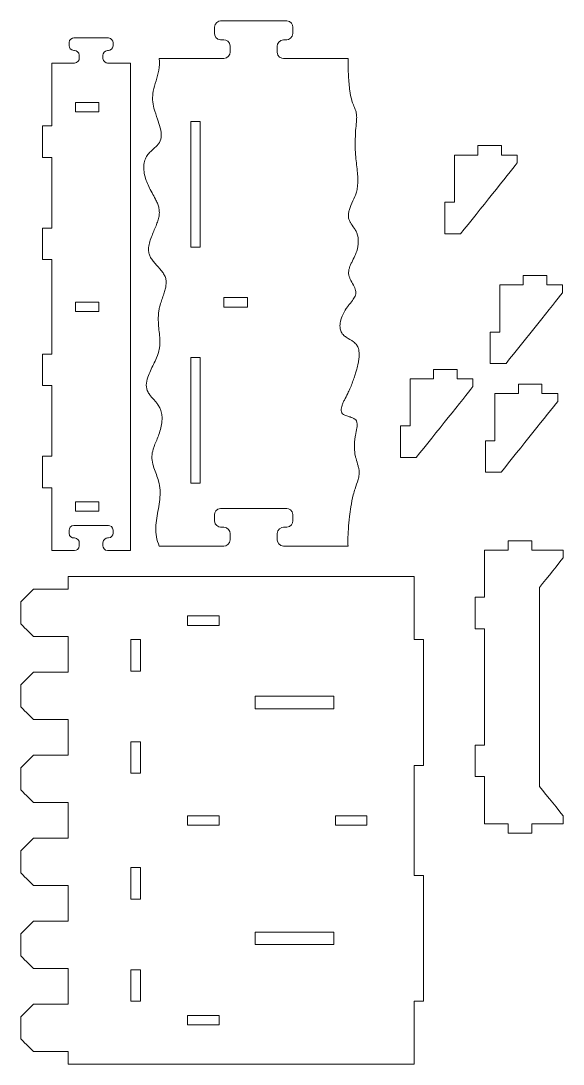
# Model space of a CAD drawing. Header units: millimetres. Extents: x -5059 to 5976, y -2595 to 3315.
# Drawn here: x -1677 to -1332, y 453 to 1117 of the extents above; entities that cross this region are included whole.
import ezdxf

# ---------------------------------------------------------------- set-up
doc = ezdxf.new("R2010")
doc.units = ezdxf.units.MM
doc.header["$MEASUREMENT"] = 0
doc.layers.add('Layer 1', color=7, linetype='Continuous')

msp = doc.modelspace()

# ---------------------------------------------------------------- linework, layer by layer
at = {"layer": 'Layer 1', "color": 18, "lineweight": 9}
for points in [[(-1554.1384, 1112.7712), (-1554.1384, 1115.4378), (-1551.4717, 1116.7712), (-1550.1384, 1116.7712)], [(-1550.1384, 1116.7712), (-1536.1384, 1116.7712), (-1515.1384, 1116.7712), (-1508.1384, 1116.7712)], [(-1508.1384, 1116.7712), (-1505.4717, 1116.7712), (-1504.1384, 1114.1045), (-1504.1384, 1112.7712)], [(-1554.1384, 1108.7712), (-1554.1384, 1110.1045), (-1554.1384, 1112.1045), (-1554.1384, 1112.7712)], [(-1550.1384, 1104.7712), (-1552.805, 1104.7712), (-1554.1384, 1107.4378), (-1554.1384, 1108.7712)], [(-1504.1384, 1108.7712), (-1504.1384, 1106.1045), (-1506.805, 1104.7712), (-1508.1384, 1104.7712)], [(-1504.1384, 1112.7712), (-1504.1384, 1111.4378), (-1504.1384, 1109.4378), (-1504.1384, 1108.7712)], [(-1646.5135, 1102.9217), (-1646.5135, 1104.9217), (-1644.5135, 1105.9217), (-1643.5135, 1105.9217)], [(-1646.5135, 1100.9217), (-1646.5135, 1101.5883), (-1646.5135, 1102.5883), (-1646.5135, 1102.9217)], [(-1643.5135, 1105.9217), (-1636.1802, 1105.9217), (-1625.1802, 1105.9217), (-1621.5135, 1105.9217)], [(-1621.5135, 1105.9217), (-1619.5135, 1105.9217), (-1618.5135, 1103.9217), (-1618.5135, 1102.9217)], [(-1618.5135, 1102.9217), (-1618.5135, 1102.255), (-1618.5135, 1101.255), (-1618.5135, 1100.9217)], [(-1548.1384, 1104.7712), (-1548.805, 1104.7712), (-1549.805, 1104.7712), (-1550.1384, 1104.7712)], [(-1544.1384, 1100.7712), (-1544.1384, 1103.4378), (-1546.805, 1104.7712), (-1548.1384, 1104.7712)], [(-1510.1384, 1104.7712), (-1512.805, 1104.7712), (-1514.1384, 1102.1045), (-1514.1384, 1100.7712)], [(-1508.1384, 1104.7712), (-1508.805, 1104.7712), (-1509.805, 1104.7712), (-1510.1384, 1104.7712)], [(-1643.5135, 1097.9217), (-1645.5135, 1097.9217), (-1646.5135, 1099.9217), (-1646.5135, 1100.9217)], [(-1643.0135, 1097.9217), (-1643.1802, 1097.9217), (-1643.4302, 1097.9217), (-1643.5135, 1097.9217)], [(-1640.0135, 1094.9217), (-1640.0135, 1096.9217), (-1642.0135, 1097.9217), (-1643.0135, 1097.9217)], [(-1640.0135, 1092.9217), (-1640.0135, 1093.5883), (-1640.0135, 1094.5883), (-1640.0135, 1094.9217)], [(-1622.0135, 1097.9217), (-1624.0135, 1097.9217), (-1625.0135, 1095.9217), (-1625.0135, 1094.9217)], [(-1625.0135, 1094.9217), (-1625.0135, 1094.255), (-1625.0135, 1093.255), (-1625.0135, 1092.9217)], [(-1621.5135, 1097.9217), (-1621.6802, 1097.9217), (-1621.9302, 1097.9217), (-1622.0135, 1097.9217)], [(-1618.5135, 1100.9217), (-1618.5135, 1098.9217), (-1620.5135, 1097.9217), (-1621.5135, 1097.9217)], [(-1548.1384, 1092.7712), (-1545.4717, 1092.7712), (-1544.1384, 1095.4378), (-1544.1384, 1096.7712)], [(-1544.1384, 1096.7712), (-1544.1384, 1098.1045), (-1544.1384, 1100.1045), (-1544.1384, 1100.7712)], [(-1514.1384, 1100.7712), (-1514.1384, 1099.4378), (-1514.1384, 1097.4378), (-1514.1384, 1096.7712)], [(-1514.1384, 1096.7712), (-1514.1384, 1094.1045), (-1511.4717, 1092.7712), (-1510.1384, 1092.7712)], [(-1657.5135, 1049.9217), (-1657.5135, 1063.255), (-1657.5135, 1083.255), (-1657.5135, 1089.9217)], [(-1657.5135, 1089.9217), (-1652.6802, 1089.9217), (-1645.4302, 1089.9217), (-1643.0135, 1089.9217)], [(-1643.0135, 1089.9217), (-1641.0135, 1089.9217), (-1640.0135, 1091.9217), (-1640.0135, 1092.9217)], [(-1625.0135, 1092.9217), (-1625.0135, 1090.9217), (-1623.0135, 1089.9217), (-1622.0135, 1089.9217)], [(-1622.0135, 1089.9217), (-1617.1802, 1089.9217), (-1609.9302, 1089.9217), (-1607.5135, 1089.9217)], [(-1607.5135, 1089.9217), (-1607.5135, 986.5883), (-1607.5135, 831.5883), (-1607.5135, 779.9217)], [(-1589.1384, 1092.7712), (-1575.4717, 1092.7712), (-1554.9717, 1092.7712), (-1548.1384, 1092.7712)], [(-1510.1384, 1092.7712), (-1496.4717, 1092.7712), (-1475.9717, 1092.7712), (-1469.1384, 1092.7712)], [(-1642.5135, 1064.9217), (-1642.5135, 1062.9217), (-1642.5135, 1059.9217), (-1642.5135, 1058.9217)], [(-1627.5135, 1064.9217), (-1632.5135, 1064.9217), (-1640.0135, 1064.9217), (-1642.5135, 1064.9217)], [(-1627.5135, 1058.9217), (-1627.5135, 1060.9217), (-1627.5135, 1063.9217), (-1627.5135, 1064.9217)], [(-1642.5135, 1058.9217), (-1637.5135, 1058.9217), (-1630.0135, 1058.9217), (-1627.5135, 1058.9217)], [(-1663.5135, 1029.9217), (-1663.5135, 1036.5883), (-1663.5135, 1046.5883), (-1663.5135, 1049.9217)], [(-1663.5135, 1049.9217), (-1661.5135, 1049.9217), (-1658.5135, 1049.9217), (-1657.5135, 1049.9217)], [(-1569.1384, 1052.7712), (-1569.1384, 1026.1045), (-1569.1384, 986.1045), (-1569.1384, 972.7712)], [(-1563.1384, 1052.7712), (-1565.1384, 1052.7712), (-1568.1384, 1052.7712), (-1569.1384, 1052.7712)], [(-1563.1384, 972.7712), (-1563.1384, 999.4378), (-1563.1384, 1039.4378), (-1563.1384, 1052.7712)], [(-1371.5225, 1037.4161), (-1376.5225, 1037.4161), (-1384.0225, 1037.4161), (-1386.5225, 1037.4161)], [(-1386.5225, 1037.4161), (-1386.5225, 1035.4161), (-1386.5225, 1032.4161), (-1386.5225, 1031.4161)], [(-1371.5225, 1031.4161), (-1371.5225, 1033.4161), (-1371.5225, 1036.4161), (-1371.5225, 1037.4161)], [(-1657.5135, 1029.9217), (-1659.5135, 1029.9217), (-1662.5135, 1029.9217), (-1663.5135, 1029.9217)], [(-1657.5135, 984.9217), (-1657.5135, 999.9217), (-1657.5135, 1022.4217), (-1657.5135, 1029.9217)], [(-1386.5225, 1031.4161), (-1391.5225, 1031.4161), (-1399.0225, 1031.4161), (-1401.5225, 1031.4161)], [(-1401.5225, 1031.4161), (-1401.5225, 1021.4161), (-1401.5225, 1006.4161), (-1401.5225, 1001.4161)], [(-1361.5225, 1031.4161), (-1364.8559, 1031.4161), (-1369.8559, 1031.4161), (-1371.5225, 1031.4161)], [(-1361.5225, 1026.4161), (-1361.5225, 1028.0828), (-1361.5225, 1030.5828), (-1361.5225, 1031.4161)], [(-1397.5225, 981.4161), (-1385.5225, 996.4161), (-1367.5225, 1018.9161), (-1361.5225, 1026.4161)], [(-1401.5225, 1001.4161), (-1403.5225, 1001.4161), (-1406.5225, 1001.4161), (-1407.5225, 1001.4161)], [(-1407.5225, 1001.4161), (-1407.5225, 994.7494), (-1407.5225, 984.7494), (-1407.5225, 981.4161)], [(-1663.5135, 964.9217), (-1663.5135, 971.5883), (-1663.5135, 981.5883), (-1663.5135, 984.9217)], [(-1663.5135, 984.9217), (-1661.5135, 984.9217), (-1658.5135, 984.9217), (-1657.5135, 984.9217)], [(-1407.5225, 981.4161), (-1404.1892, 981.4161), (-1399.1892, 981.4161), (-1397.5225, 981.4161)], [(-1569.1384, 972.7712), (-1567.1384, 972.7712), (-1564.1384, 972.7712), (-1563.1384, 972.7712)], [(-1657.5135, 964.9217), (-1659.5135, 964.9217), (-1662.5135, 964.9217), (-1663.5135, 964.9217)], [(-1657.5135, 904.9217), (-1657.5135, 924.9217), (-1657.5135, 954.9217), (-1657.5135, 964.9217)], [(-1357.6864, 948.869), (-1362.6864, 948.869), (-1370.1864, 948.869), (-1372.6864, 948.869)], [(-1372.6864, 948.869), (-1372.6864, 938.869), (-1372.6864, 923.869), (-1372.6864, 918.869)], [(-1342.6864, 954.869), (-1347.6864, 954.869), (-1355.1864, 954.869), (-1357.6864, 954.869)], [(-1357.6864, 954.869), (-1357.6864, 952.869), (-1357.6864, 949.869), (-1357.6864, 948.869)], [(-1342.6864, 948.869), (-1342.6864, 950.869), (-1342.6864, 953.869), (-1342.6864, 954.869)], [(-1332.6864, 948.869), (-1336.0197, 948.869), (-1341.0197, 948.869), (-1342.6864, 948.869)], [(-1332.6864, 943.869), (-1332.6864, 945.5356), (-1332.6864, 948.0356), (-1332.6864, 948.869)], [(-1368.6864, 898.869), (-1356.6864, 913.869), (-1338.6864, 936.369), (-1332.6864, 943.869)], [(-1642.5135, 937.9217), (-1642.5135, 935.9217), (-1642.5135, 932.9217), (-1642.5135, 931.9217)], [(-1627.5135, 937.9217), (-1632.5135, 937.9217), (-1640.0135, 937.9217), (-1642.5135, 937.9217)], [(-1627.5135, 931.9217), (-1627.5135, 933.9217), (-1627.5135, 936.9217), (-1627.5135, 937.9217)], [(-1548.1384, 940.7712), (-1548.1384, 938.7712), (-1548.1384, 935.7712), (-1548.1384, 934.7712)], [(-1533.1384, 940.7712), (-1538.1384, 940.7712), (-1545.6384, 940.7712), (-1548.1384, 940.7712)], [(-1533.1384, 934.7712), (-1533.1384, 936.7712), (-1533.1384, 939.7712), (-1533.1384, 940.7712)], [(-1642.5135, 931.9217), (-1637.5135, 931.9217), (-1630.0135, 931.9217), (-1627.5135, 931.9217)], [(-1548.1384, 934.7712), (-1543.1384, 934.7712), (-1535.6384, 934.7712), (-1533.1384, 934.7712)], [(-1372.6864, 918.869), (-1374.6864, 918.869), (-1377.6864, 918.869), (-1378.6864, 918.869)], [(-1378.6864, 918.869), (-1378.6864, 912.2023), (-1378.6864, 902.2023), (-1378.6864, 898.869)], [(-1663.5135, 884.9217), (-1663.5135, 891.5883), (-1663.5135, 901.5883), (-1663.5135, 904.9217)], [(-1663.5135, 904.9217), (-1661.5135, 904.9217), (-1658.5135, 904.9217), (-1657.5135, 904.9217)], [(-1569.1384, 902.7712), (-1569.1384, 876.1045), (-1569.1384, 836.1045), (-1569.1384, 822.7712)], [(-1563.1384, 902.7712), (-1565.1384, 902.7712), (-1568.1384, 902.7712), (-1569.1384, 902.7712)], [(-1563.1384, 822.7712), (-1563.1384, 849.4378), (-1563.1384, 889.4378), (-1563.1384, 902.7712)], [(-1378.6864, 898.869), (-1375.3531, 898.869), (-1370.3531, 898.869), (-1368.6864, 898.869)], [(-1414.7365, 889.1511), (-1419.7365, 889.1511), (-1427.2365, 889.1511), (-1429.7365, 889.1511)], [(-1429.7365, 889.1511), (-1429.7365, 879.1511), (-1429.7365, 864.1511), (-1429.7365, 859.1511)], [(-1399.7365, 895.1511), (-1404.7365, 895.1511), (-1412.2365, 895.1511), (-1414.7365, 895.1511)], [(-1414.7365, 895.1511), (-1414.7365, 893.1511), (-1414.7365, 890.1511), (-1414.7365, 889.1511)], [(-1399.7365, 889.1511), (-1399.7365, 891.1511), (-1399.7365, 894.1511), (-1399.7365, 895.1511)], [(-1389.7365, 889.1511), (-1393.0698, 889.1511), (-1398.0698, 889.1511), (-1399.7365, 889.1511)], [(-1389.7365, 884.1511), (-1389.7365, 885.8178), (-1389.7365, 888.3178), (-1389.7365, 889.1511)], [(-1657.5135, 884.9217), (-1659.5135, 884.9217), (-1662.5135, 884.9217), (-1663.5135, 884.9217)], [(-1657.5135, 839.9217), (-1657.5135, 854.9217), (-1657.5135, 877.4217), (-1657.5135, 884.9217)], [(-1425.7365, 839.1511), (-1413.7365, 854.1511), (-1395.7365, 876.6511), (-1389.7365, 884.1511)], [(-1345.806, 885.7239), (-1350.806, 885.7239), (-1358.306, 885.7239), (-1360.806, 885.7239)], [(-1360.806, 885.7239), (-1360.806, 883.7239), (-1360.806, 880.7239), (-1360.806, 879.7239)], [(-1345.806, 879.7239), (-1345.806, 881.7239), (-1345.806, 884.7239), (-1345.806, 885.7239)], [(-1360.806, 879.7239), (-1365.806, 879.7239), (-1373.306, 879.7239), (-1375.806, 879.7239)], [(-1375.806, 879.7239), (-1375.806, 869.7239), (-1375.806, 854.7239), (-1375.806, 849.7239)], [(-1335.806, 879.7239), (-1339.1393, 879.7239), (-1344.1393, 879.7239), (-1345.806, 879.7239)], [(-1335.806, 874.7239), (-1335.806, 876.3905), (-1335.806, 878.8905), (-1335.806, 879.7239)], [(-1371.806, 829.7239), (-1359.806, 844.7239), (-1341.806, 867.2239), (-1335.806, 874.7239)], [(-1429.7365, 859.1511), (-1431.7365, 859.1511), (-1434.7365, 859.1511), (-1435.7365, 859.1511)], [(-1435.7365, 859.1511), (-1435.7365, 852.4844), (-1435.7365, 842.4844), (-1435.7365, 839.1511)], [(-1375.806, 849.7239), (-1377.806, 849.7239), (-1380.806, 849.7239), (-1381.806, 849.7239)], [(-1381.806, 849.7239), (-1381.806, 843.0572), (-1381.806, 833.0572), (-1381.806, 829.7239)], [(-1663.5135, 819.9217), (-1663.5135, 826.5883), (-1663.5135, 836.5883), (-1663.5135, 839.9217)], [(-1663.5135, 839.9217), (-1661.5135, 839.9217), (-1658.5135, 839.9217), (-1657.5135, 839.9217)], [(-1435.7365, 839.1511), (-1432.4032, 839.1511), (-1427.4032, 839.1511), (-1425.7365, 839.1511)], [(-1381.806, 829.7239), (-1378.4726, 829.7239), (-1373.4726, 829.7239), (-1371.806, 829.7239)], [(-1569.1384, 822.7712), (-1567.1384, 822.7712), (-1564.1384, 822.7712), (-1563.1384, 822.7712)], [(-1657.5135, 819.9217), (-1659.5135, 819.9217), (-1662.5135, 819.9217), (-1663.5135, 819.9217)], [(-1657.5135, 779.9217), (-1657.5135, 793.255), (-1657.5135, 813.255), (-1657.5135, 819.9217)], [(-1627.5135, 810.9217), (-1632.5135, 810.9217), (-1640.0135, 810.9217), (-1642.5135, 810.9217)], [(-1642.5135, 810.9217), (-1642.5135, 808.9217), (-1642.5135, 805.9217), (-1642.5135, 804.9217)], [(-1627.5135, 804.9217), (-1627.5135, 806.9217), (-1627.5135, 809.9217), (-1627.5135, 810.9217)], [(-1642.5135, 804.9217), (-1637.5135, 804.9217), (-1630.0135, 804.9217), (-1627.5135, 804.9217)], [(-1550.1384, 806.7712), (-1552.805, 806.7712), (-1554.1384, 804.1045), (-1554.1384, 802.7712)], [(-1554.1384, 802.7712), (-1554.1384, 801.4378), (-1554.1384, 799.4378), (-1554.1384, 798.7712)], [(-1508.1384, 806.7712), (-1522.1384, 806.7712), (-1543.1384, 806.7712), (-1550.1384, 806.7712)], [(-1504.1384, 802.7712), (-1504.1384, 805.4378), (-1506.805, 806.7712), (-1508.1384, 806.7712)], [(-1504.1384, 798.7712), (-1504.1384, 800.1045), (-1504.1384, 802.1045), (-1504.1384, 802.7712)], [(-1554.1384, 798.7712), (-1554.1384, 796.1045), (-1551.4717, 794.7712), (-1550.1384, 794.7712)], [(-1508.1384, 794.7712), (-1505.4717, 794.7712), (-1504.1384, 797.4378), (-1504.1384, 798.7712)], [(-1643.5135, 795.9217), (-1645.5135, 795.9217), (-1646.5135, 793.9217), (-1646.5135, 792.9217)], [(-1646.5135, 792.9217), (-1646.5135, 792.255), (-1646.5135, 791.255), (-1646.5135, 790.9217)], [(-1646.5135, 790.9217), (-1646.5135, 788.9217), (-1644.5135, 787.9217), (-1643.5135, 787.9217)], [(-1621.5135, 795.9217), (-1628.8468, 795.9217), (-1639.8468, 795.9217), (-1643.5135, 795.9217)], [(-1618.5135, 792.9217), (-1618.5135, 794.9217), (-1620.5135, 795.9217), (-1621.5135, 795.9217)], [(-1621.5135, 787.9217), (-1619.5135, 787.9217), (-1618.5135, 789.9217), (-1618.5135, 790.9217)], [(-1618.5135, 790.9217), (-1618.5135, 791.5883), (-1618.5135, 792.5883), (-1618.5135, 792.9217)], [(-1550.1384, 794.7712), (-1549.4717, 794.7712), (-1548.4717, 794.7712), (-1548.1384, 794.7712)], [(-1548.1384, 794.7712), (-1545.4717, 794.7712), (-1544.1384, 792.1045), (-1544.1384, 790.7712)], [(-1544.1384, 790.7712), (-1544.1384, 789.4378), (-1544.1384, 787.4378), (-1544.1384, 786.7712)], [(-1514.1384, 790.7712), (-1514.1384, 793.4378), (-1511.4717, 794.7712), (-1510.1384, 794.7712)], [(-1514.1384, 786.7712), (-1514.1384, 788.1045), (-1514.1384, 790.1045), (-1514.1384, 790.7712)], [(-1510.1384, 794.7712), (-1509.4717, 794.7712), (-1508.4717, 794.7712), (-1508.1384, 794.7712)], [(-1643.5135, 787.9217), (-1643.3468, 787.9217), (-1643.0968, 787.9217), (-1643.0135, 787.9217)], [(-1643.0135, 787.9217), (-1641.0135, 787.9217), (-1640.0135, 785.9217), (-1640.0135, 784.9217)], [(-1640.0135, 782.9217), (-1640.0135, 780.9217), (-1642.0135, 779.9217), (-1643.0135, 779.9217)], [(-1640.0135, 784.9217), (-1640.0135, 784.255), (-1640.0135, 783.255), (-1640.0135, 782.9217)], [(-1625.0135, 784.9217), (-1625.0135, 786.9217), (-1623.0135, 787.9217), (-1622.0135, 787.9217)], [(-1625.0135, 782.9217), (-1625.0135, 783.5883), (-1625.0135, 784.5883), (-1625.0135, 784.9217)], [(-1622.0135, 779.9217), (-1624.0135, 779.9217), (-1625.0135, 781.9217), (-1625.0135, 782.9217)], [(-1622.0135, 787.9217), (-1621.8468, 787.9217), (-1621.5968, 787.9217), (-1621.5135, 787.9217)], [(-1544.1384, 786.7712), (-1544.1384, 784.1045), (-1546.805, 782.7712), (-1548.1384, 782.7712)], [(-1510.1384, 782.7712), (-1512.805, 782.7712), (-1514.1384, 785.4378), (-1514.1384, 786.7712)], [(-1352.3618, 786.2089), (-1357.3618, 786.2089), (-1364.8618, 786.2089), (-1367.3618, 786.2089)], [(-1367.3618, 786.2089), (-1367.3618, 784.2089), (-1367.3618, 781.2089), (-1367.3618, 780.2089)], [(-1352.3618, 780.2089), (-1352.3618, 782.2089), (-1352.3618, 785.2089), (-1352.3618, 786.2089)], [(-1657.5135, 779.9217), (-1652.6802, 779.9217), (-1645.4302, 779.9217), (-1643.0135, 779.9217)], [(-1607.5135, 779.9217), (-1612.3468, 779.9217), (-1619.5968, 779.9217), (-1622.0135, 779.9217)], [(-1548.1384, 782.7712), (-1561.805, 782.7712), (-1582.305, 782.7712), (-1589.1384, 782.7712)], [(-1469.1384, 782.7712), (-1482.805, 782.7712), (-1503.305, 782.7712), (-1510.1384, 782.7712)], [(-1367.3618, 780.2089), (-1372.3618, 780.2089), (-1379.8618, 780.2089), (-1382.3618, 780.2089)], [(-1382.3618, 780.2089), (-1382.3618, 770.2089), (-1382.3618, 755.2089), (-1382.3618, 750.2089)], [(-1332.3618, 780.2089), (-1339.0285, 780.2089), (-1349.0285, 780.2089), (-1352.3618, 780.2089)], [(-1332.3618, 775.2089), (-1332.3618, 776.8756), (-1332.3618, 779.3756), (-1332.3618, 780.2089)], [(-1347.3618, 756.4589), (-1342.3618, 762.7089), (-1334.8618, 772.0839), (-1332.3618, 775.2089)], [(-1647.1826, 763.3329), (-1573.8493, 763.3329), (-1463.8493, 763.3329), (-1427.1826, 763.3329)], [(-1647.1826, 755.3329), (-1647.1826, 757.9996), (-1647.1826, 761.9996), (-1647.1826, 763.3329)], [(-1427.1826, 763.3329), (-1427.1826, 749.9996), (-1427.1826, 729.9996), (-1427.1826, 723.3329)], [(-1347.3618, 629.9589), (-1347.3618, 672.1256), (-1347.3618, 735.3756), (-1347.3618, 756.4589)], [(-1677.1826, 747.3329), (-1674.5159, 749.9996), (-1670.5159, 753.9996), (-1669.1826, 755.3329)], [(-1669.1826, 755.3329), (-1661.8493, 755.3329), (-1650.8493, 755.3329), (-1647.1826, 755.3329)], [(-1382.3618, 750.2089), (-1384.3618, 750.2089), (-1387.3618, 750.2089), (-1388.3618, 750.2089)], [(-1388.3618, 750.2089), (-1388.3618, 743.5423), (-1388.3618, 733.5423), (-1388.3618, 730.2089)], [(-1677.1826, 733.2394), (-1677.1826, 737.9372), (-1677.1826, 744.984), (-1677.1826, 747.3329)], [(-1571.1826, 738.3329), (-1571.1826, 736.3329), (-1571.1826, 733.3329), (-1571.1826, 732.3329)], [(-1551.1826, 738.3329), (-1557.8493, 738.3329), (-1567.8493, 738.3329), (-1571.1826, 738.3329)], [(-1551.1826, 732.3329), (-1551.1826, 734.3329), (-1551.1826, 737.3329), (-1551.1826, 738.3329)], [(-1669.1826, 725.2394), (-1671.8493, 727.906), (-1675.8493, 731.906), (-1677.1826, 733.2394)], [(-1571.1826, 732.3329), (-1564.5159, 732.3329), (-1554.5159, 732.3329), (-1551.1826, 732.3329)], [(-1388.3618, 730.2089), (-1386.3618, 730.2089), (-1383.3618, 730.2089), (-1382.3618, 730.2089)], [(-1382.3618, 730.2089), (-1382.3618, 705.5423), (-1382.3618, 668.5423), (-1382.3618, 656.2089)], [(-1647.1826, 725.2394), (-1654.5159, 725.2394), (-1665.5159, 725.2394), (-1669.1826, 725.2394)], [(-1647.1826, 702.5516), (-1647.1826, 710.1142), (-1647.1826, 721.4581), (-1647.1826, 725.2394)], [(-1607.1826, 723.3329), (-1607.1826, 716.6662), (-1607.1826, 706.6662), (-1607.1826, 703.3329)], [(-1601.1826, 723.3329), (-1603.1826, 723.3329), (-1606.1826, 723.3329), (-1607.1826, 723.3329)], [(-1601.1826, 703.3329), (-1601.1826, 709.9996), (-1601.1826, 719.9996), (-1601.1826, 723.3329)], [(-1427.1826, 723.3329), (-1425.1826, 723.3329), (-1422.1826, 723.3329), (-1421.1826, 723.3329)], [(-1421.1826, 723.3329), (-1421.1826, 696.6662), (-1421.1826, 656.6662), (-1421.1826, 643.3329)], [(-1607.1826, 703.3329), (-1605.1826, 703.3329), (-1602.1826, 703.3329), (-1601.1826, 703.3329)], [(-1677.1826, 694.5516), (-1674.5159, 697.2183), (-1670.5159, 701.2183), (-1669.1826, 702.5516)], [(-1669.1826, 702.5516), (-1661.8493, 702.5516), (-1650.8493, 702.5516), (-1647.1826, 702.5516)], [(-1677.1826, 680.4581), (-1677.1826, 685.1559), (-1677.1826, 692.2027), (-1677.1826, 694.5516)], [(-1528.1826, 687.3329), (-1528.1826, 684.6662), (-1528.1826, 680.6662), (-1528.1826, 679.3329)], [(-1478.1826, 687.3329), (-1494.8493, 687.3329), (-1519.8493, 687.3329), (-1528.1826, 687.3329)], [(-1478.1826, 679.3329), (-1478.1826, 681.9996), (-1478.1826, 685.9996), (-1478.1826, 687.3329)], [(-1669.1826, 672.4581), (-1671.8493, 675.1247), (-1675.8493, 679.1247), (-1677.1826, 680.4581)], [(-1528.1826, 679.3329), (-1511.5159, 679.3329), (-1486.5159, 679.3329), (-1478.1826, 679.3329)], [(-1647.1826, 672.4581), (-1654.5159, 672.4581), (-1665.5159, 672.4581), (-1669.1826, 672.4581)], [(-1647.1826, 649.7703), (-1647.1826, 657.3329), (-1647.1826, 668.6768), (-1647.1826, 672.4581)], [(-1601.1826, 658.3329), (-1603.1826, 658.3329), (-1606.1826, 658.3329), (-1607.1826, 658.3329)], [(-1607.1826, 658.3329), (-1607.1826, 651.6662), (-1607.1826, 641.6662), (-1607.1826, 638.3329)], [(-1601.1826, 638.3329), (-1601.1826, 644.9996), (-1601.1826, 654.9996), (-1601.1826, 658.3329)], [(-1388.3618, 636.2089), (-1388.3618, 642.8756), (-1388.3618, 652.8756), (-1388.3618, 656.2089)], [(-1388.3618, 656.2089), (-1386.3618, 656.2089), (-1383.3618, 656.2089), (-1382.3618, 656.2089)], [(-1677.1826, 641.7703), (-1674.5159, 644.437), (-1670.5159, 648.437), (-1669.1826, 649.7703)], [(-1669.1826, 649.7703), (-1661.8493, 649.7703), (-1650.8493, 649.7703), (-1647.1826, 649.7703)], [(-1677.1826, 627.6768), (-1677.1826, 632.3746), (-1677.1826, 639.4214), (-1677.1826, 641.7703)], [(-1607.1826, 638.3329), (-1605.1826, 638.3329), (-1602.1826, 638.3329), (-1601.1826, 638.3329)], [(-1421.1826, 643.3329), (-1423.1826, 643.3329), (-1426.1826, 643.3329), (-1427.1826, 643.3329)], [(-1427.1826, 643.3329), (-1427.1826, 619.9996), (-1427.1826, 584.9996), (-1427.1826, 573.3329)], [(-1382.3618, 636.2089), (-1384.3618, 636.2089), (-1387.3618, 636.2089), (-1388.3618, 636.2089)], [(-1382.3618, 606.2089), (-1382.3618, 616.2089), (-1382.3618, 631.2089), (-1382.3618, 636.2089)], [(-1669.1826, 619.6768), (-1671.8493, 622.3435), (-1675.8493, 626.3435), (-1677.1826, 627.6768)], [(-1347.3618, 629.9589), (-1342.3618, 623.7089), (-1334.8618, 614.3339), (-1332.3618, 611.2089)], [(-1647.1826, 619.6768), (-1654.5159, 619.6768), (-1665.5159, 619.6768), (-1669.1826, 619.6768)], [(-1647.1826, 596.989), (-1647.1826, 604.5516), (-1647.1826, 615.8955), (-1647.1826, 619.6768)], [(-1571.1826, 611.3329), (-1571.1826, 609.3329), (-1571.1826, 606.3329), (-1571.1826, 605.3329)], [(-1551.1826, 611.3329), (-1557.8493, 611.3329), (-1567.8493, 611.3329), (-1571.1826, 611.3329)], [(-1551.1826, 605.3329), (-1551.1826, 607.3329), (-1551.1826, 610.3329), (-1551.1826, 611.3329)], [(-1477.1826, 611.3329), (-1477.1826, 609.3329), (-1477.1826, 606.3329), (-1477.1826, 605.3329)], [(-1457.1826, 611.3329), (-1463.8493, 611.3329), (-1473.8493, 611.3329), (-1477.1826, 611.3329)], [(-1457.1826, 605.3329), (-1457.1826, 607.3329), (-1457.1826, 610.3329), (-1457.1826, 611.3329)], [(-1332.3618, 611.2089), (-1332.3618, 609.5423), (-1332.3618, 607.0423), (-1332.3618, 606.2089)], [(-1571.1826, 605.3329), (-1564.5159, 605.3329), (-1554.5159, 605.3329), (-1551.1826, 605.3329)], [(-1477.1826, 605.3329), (-1470.5159, 605.3329), (-1460.5159, 605.3329), (-1457.1826, 605.3329)], [(-1367.3618, 606.2089), (-1372.3618, 606.2089), (-1379.8618, 606.2089), (-1382.3618, 606.2089)], [(-1367.3618, 600.2089), (-1367.3618, 602.2089), (-1367.3618, 605.2089), (-1367.3618, 606.2089)], [(-1332.3618, 606.2089), (-1339.0285, 606.2089), (-1349.0285, 606.2089), (-1352.3618, 606.2089)], [(-1352.3618, 606.2089), (-1352.3618, 604.2089), (-1352.3618, 601.2089), (-1352.3618, 600.2089)], [(-1352.3618, 600.2089), (-1357.3618, 600.2089), (-1364.8618, 600.2089), (-1367.3618, 600.2089)], [(-1677.1826, 588.989), (-1674.5159, 591.6557), (-1670.5159, 595.6557), (-1669.1826, 596.989)], [(-1669.1826, 596.989), (-1661.8493, 596.989), (-1650.8493, 596.989), (-1647.1826, 596.989)], [(-1677.1826, 574.8955), (-1677.1826, 579.5933), (-1677.1826, 586.6401), (-1677.1826, 588.989)], [(-1607.1826, 578.3329), (-1607.1826, 571.6662), (-1607.1826, 561.6662), (-1607.1826, 558.3329)], [(-1601.1826, 578.3329), (-1603.1826, 578.3329), (-1606.1826, 578.3329), (-1607.1826, 578.3329)], [(-1601.1826, 558.3329), (-1601.1826, 564.9996), (-1601.1826, 574.9996), (-1601.1826, 578.3329)], [(-1669.1826, 566.8955), (-1671.8493, 569.5622), (-1675.8493, 573.5622), (-1677.1826, 574.8955)], [(-1427.1826, 573.3329), (-1425.1826, 573.3329), (-1422.1826, 573.3329), (-1421.1826, 573.3329)], [(-1421.1826, 573.3329), (-1421.1826, 546.6662), (-1421.1826, 506.6662), (-1421.1826, 493.3329)], [(-1647.1826, 566.8955), (-1654.5159, 566.8955), (-1665.5159, 566.8955), (-1669.1826, 566.8955)], [(-1647.1826, 544.2077), (-1647.1826, 551.7703), (-1647.1826, 563.1142), (-1647.1826, 566.8955)], [(-1607.1826, 558.3329), (-1605.1826, 558.3329), (-1602.1826, 558.3329), (-1601.1826, 558.3329)], [(-1677.1826, 536.2077), (-1674.5159, 538.8744), (-1670.5159, 542.8744), (-1669.1826, 544.2077)], [(-1669.1826, 544.2077), (-1661.8493, 544.2077), (-1650.8493, 544.2077), (-1647.1826, 544.2077)], [(-1677.1826, 522.1142), (-1677.1826, 526.812), (-1677.1826, 533.8588), (-1677.1826, 536.2077)], [(-1528.1826, 537.3329), (-1528.1826, 534.6662), (-1528.1826, 530.6662), (-1528.1826, 529.3329)], [(-1478.1826, 537.3329), (-1494.8493, 537.3329), (-1519.8493, 537.3329), (-1528.1826, 537.3329)], [(-1478.1826, 529.3329), (-1478.1826, 531.9996), (-1478.1826, 535.9996), (-1478.1826, 537.3329)], [(-1528.1826, 529.3329), (-1511.5159, 529.3329), (-1486.5159, 529.3329), (-1478.1826, 529.3329)], [(-1669.1826, 514.1142), (-1671.8493, 516.7809), (-1675.8493, 520.7809), (-1677.1826, 522.1142)], [(-1647.1826, 514.1142), (-1654.5159, 514.1142), (-1665.5159, 514.1142), (-1669.1826, 514.1142)], [(-1647.1826, 491.4264), (-1647.1826, 498.989), (-1647.1826, 510.3329), (-1647.1826, 514.1142)], [(-1607.1826, 513.3329), (-1607.1826, 506.6662), (-1607.1826, 496.6662), (-1607.1826, 493.3329)], [(-1601.1826, 513.3329), (-1603.1826, 513.3329), (-1606.1826, 513.3329), (-1607.1826, 513.3329)], [(-1601.1826, 493.3329), (-1601.1826, 499.9996), (-1601.1826, 509.9996), (-1601.1826, 513.3329)], [(-1677.1826, 483.4264), (-1674.5159, 486.0931), (-1670.5159, 490.0931), (-1669.1826, 491.4264)], [(-1669.1826, 491.4264), (-1661.8493, 491.4264), (-1650.8493, 491.4264), (-1647.1826, 491.4264)], [(-1607.1826, 493.3329), (-1605.1826, 493.3329), (-1602.1826, 493.3329), (-1601.1826, 493.3329)], [(-1421.1826, 493.3329), (-1423.1826, 493.3329), (-1426.1826, 493.3329), (-1427.1826, 493.3329)], [(-1427.1826, 493.3329), (-1427.1826, 479.9996), (-1427.1826, 459.9996), (-1427.1826, 453.3329)], [(-1551.1826, 484.3329), (-1557.8493, 484.3329), (-1567.8493, 484.3329), (-1571.1826, 484.3329)], [(-1571.1826, 484.3329), (-1571.1826, 482.3329), (-1571.1826, 479.3329), (-1571.1826, 478.3329)], [(-1551.1826, 478.3329), (-1551.1826, 480.3329), (-1551.1826, 483.3329), (-1551.1826, 484.3329)], [(-1677.1826, 469.3329), (-1677.1826, 474.0307), (-1677.1826, 481.0775), (-1677.1826, 483.4264)], [(-1571.1826, 478.3329), (-1564.5159, 478.3329), (-1554.5159, 478.3329), (-1551.1826, 478.3329)], [(-1669.1826, 461.3329), (-1671.8493, 463.9996), (-1675.8493, 467.9996), (-1677.1826, 469.3329)], [(-1647.1826, 461.3329), (-1654.5159, 461.3329), (-1665.5159, 461.3329), (-1669.1826, 461.3329)], [(-1647.1826, 453.3329), (-1647.1826, 455.9996), (-1647.1826, 459.9996), (-1647.1826, 461.3329)], [(-1427.1826, 453.3329), (-1500.5159, 453.3329), (-1610.5159, 453.3329), (-1647.1826, 453.3329)]]:
    msp.add_open_spline(points, degree=3, dxfattribs=at)
for points, knots in [([(-1589.1384, 782.7712), (-1590.045, 784.6022), (-1590.6688, 786.5704), (-1591.0233, 788.5815), (-1591.0233, 788.5815), (-1591.3666, 790.5286), (-1591.4574, 792.5159), (-1591.3877, 794.4925), (-1591.3877, 794.4925), (-1591.3171, 796.4947), (-1591.0819, 798.4859), (-1590.7811, 800.4665), (-1590.7811, 800.4665), (-1590.1726, 804.4723), (-1589.2956, 808.4347), (-1588.8556, 812.4631), (-1588.8556, 812.4631), (-1588.6399, 814.4385), (-1588.5293, 816.4297), (-1588.6376, 818.4123), (-1588.6376, 818.4123), (-1588.7416, 820.3148), (-1589.0473, 822.2093), (-1589.5586, 824.0448), (-1589.5586, 824.0448), (-1589.9581, 825.4793), (-1590.4832, 826.8778), (-1591.0101, 828.272), (-1591.0101, 828.272), (-1591.5351, 829.6611), (-1592.0618, 831.046), (-1592.5416, 832.4499), (-1592.5416, 832.4499), (-1592.8211, 833.2677), (-1593.0847, 834.092), (-1593.3015, 834.9305), (-1593.3015, 834.9305), (-1593.712, 836.5183), (-1593.9547, 838.1569), (-1593.8857, 839.7882), (-1593.8857, 839.7882), (-1593.8203, 841.3343), (-1593.4751, 842.874), (-1593.0217, 844.3603), (-1593.0217, 844.3603), (-1592.7852, 845.1358), (-1592.5192, 845.8967), (-1592.2361, 846.6528), (-1592.2361, 846.6528), (-1591.3462, 849.0297), (-1590.2869, 851.3593), (-1589.4236, 853.7538), (-1589.4236, 853.7538), (-1588.9225, 855.1439), (-1588.4874, 856.5559), (-1588.1475, 857.9939), (-1588.1475, 857.9939), (-1587.8111, 859.4172), (-1587.5679, 860.866), (-1587.4626, 862.3249), (-1587.4626, 862.3249), (-1587.381, 863.4565), (-1587.3823, 864.5943), (-1587.4938, 865.7233), (-1587.4938, 865.7233), (-1587.6028, 866.8259), (-1587.817, 867.9201), (-1588.1581, 868.9744), (-1588.1581, 868.9744), (-1588.414, 869.7653), (-1588.7414, 870.5337), (-1589.1383, 871.2635), (-1589.1383, 871.2635), (-1589.5572, 872.0335), (-1590.0536, 872.7606), (-1590.5849, 873.4588), (-1590.5849, 873.4588), (-1591.9292, 875.2254), (-1593.4969, 876.8076), (-1594.8757, 878.5504), (-1594.8757, 878.5504), (-1595.3859, 879.1953), (-1595.8702, 879.8621), (-1596.2629, 880.581), (-1596.2629, 880.581), (-1597.0232, 881.9731), (-1597.4397, 883.5606), (-1597.4481, 885.1441), (-1597.4481, 885.1441), (-1597.4571, 886.8629), (-1596.9852, 888.577), (-1596.4128, 890.2155), (-1596.4128, 890.2155), (-1595.9347, 891.5838), (-1595.3866, 892.8993), (-1594.7929, 894.2043), (-1594.7929, 894.2043), (-1593.5348, 896.9701), (-1592.0727, 899.6886), (-1590.8992, 902.5101), (-1590.8992, 902.5101), (-1590.1464, 904.32), (-1589.5124, 906.1723), (-1589.1447, 908.0994), (-1589.1447, 908.0994), (-1588.9893, 908.9141), (-1588.8814, 909.7421), (-1588.824, 910.5694), (-1588.824, 910.5694), (-1588.7674, 911.3854), (-1588.7598, 912.2006), (-1588.7811, 913.0164), (-1588.7811, 913.0164), (-1588.8023, 913.8294), (-1588.852, 914.6431), (-1588.9149, 915.4555), (-1588.9149, 915.4555), (-1589.1641, 918.6722), (-1589.6199, 921.8686), (-1589.7671, 925.0902), (-1589.7671, 925.0902), (-1589.8532, 926.973), (-1589.8339, 928.8644), (-1589.6502, 930.7395), (-1589.6502, 930.7395), (-1589.5699, 931.5592), (-1589.4582, 932.3758), (-1589.3061, 933.1852), (-1589.3061, 933.1852), (-1589.125, 934.1488), (-1588.8867, 935.1021), (-1588.6155, 936.0448), (-1588.6155, 936.0448), (-1587.9226, 938.4526), (-1587.0146, 940.7911), (-1586.233, 943.1705), (-1586.233, 943.1705), (-1585.91, 944.154), (-1585.6085, 945.1444), (-1585.359, 946.1507), (-1585.359, 946.1507), (-1584.9731, 947.7068), (-1584.7115, 949.3007), (-1584.7831, 950.9008), (-1584.7831, 950.9008), (-1584.8237, 951.8082), (-1584.9714, 952.7176), (-1585.26, 953.5776), (-1585.26, 953.5776), (-1585.5314, 954.3865), (-1585.9275, 955.1517), (-1586.3799, 955.8774), (-1586.3799, 955.8774), (-1586.862, 956.6507), (-1587.4081, 957.3792), (-1587.9831, 958.0839), (-1587.9831, 958.0839), (-1589.1977, 959.5725), (-1590.5412, 960.9549), (-1591.8035, 962.4046), (-1591.8035, 962.4046), (-1592.4254, 963.1188), (-1593.0275, 963.8492), (-1593.5837, 964.6161), (-1593.5837, 964.6161), (-1594.114, 965.3473), (-1594.6025, 966.1115), (-1594.996, 966.9248), (-1594.996, 966.9248), (-1595.3282, 967.6112), (-1595.5926, 968.3326), (-1595.7603, 969.0752), (-1595.7603, 969.0752), (-1595.9647, 969.9799), (-1596.0255, 970.9162), (-1595.9899, 971.8448), (-1595.9899, 971.8448), (-1595.9449, 973.0206), (-1595.7454, 974.1842), (-1595.4642, 975.3257), (-1595.4642, 975.3257), (-1595.1171, 976.7349), (-1594.6454, 978.1105), (-1594.1257, 979.466), (-1594.1257, 979.466), (-1593.2197, 981.8288), (-1592.1675, 984.1303), (-1591.226, 986.4786), (-1591.226, 986.4786), (-1590.8156, 987.5021), (-1590.4262, 988.5346), (-1590.0932, 989.5859), (-1590.0932, 989.5859), (-1589.7777, 990.5819), (-1589.5128, 991.5948), (-1589.3392, 992.6253), (-1589.3392, 992.6253), (-1589.1739, 993.6062), (-1589.0915, 994.6029), (-1589.1378, 995.5954), (-1589.1378, 995.5954), (-1589.1789, 996.4745), (-1589.321, 997.3503), (-1589.5345, 998.2054), (-1589.5345, 998.2054), (-1589.7548, 999.0874), (-1590.0509, 999.9473), (-1590.3926, 1000.7887), (-1590.3926, 1000.7887), (-1590.7503, 1001.6698), (-1591.1579, 1002.5306), (-1591.5872, 1003.3799), (-1591.5872, 1003.3799), (-1592.9716, 1006.1184), (-1594.5819, 1008.7371), (-1595.9069, 1011.5036), (-1595.9069, 1011.5036), (-1596.495, 1012.7315), (-1597.0269, 1013.9885), (-1597.4768, 1015.274), (-1597.4768, 1015.274), (-1598.0136, 1016.8072), (-1598.4337, 1018.3808), (-1598.7001, 1019.983), (-1598.7001, 1019.983), (-1598.9059, 1021.2205), (-1599.0199, 1022.4751), (-1599.0039, 1023.7298), (-1599.0039, 1023.7298), (-1598.9887, 1024.9309), (-1598.8543, 1026.1321), (-1598.5643, 1027.2987), (-1598.5643, 1027.2987), (-1598.2818, 1028.435), (-1597.8518, 1029.5385), (-1597.2547, 1030.5416), (-1597.2547, 1030.5416), (-1596.7218, 1031.437), (-1596.0558, 1032.2524), (-1595.3347, 1033.0088), (-1595.3347, 1033.0088), (-1594.0164, 1034.3915), (-1592.5137, 1035.5771), (-1591.1463, 1036.9127), (-1591.1463, 1036.9127), (-1590.6343, 1037.4128), (-1590.1412, 1037.934), (-1589.7154, 1038.5066), (-1589.7154, 1038.5066), (-1588.8246, 1039.7044), (-1588.228, 1041.1273), (-1587.9957, 1042.5937), (-1587.9957, 1042.5937), (-1587.6701, 1044.6502), (-1588.061, 1046.7922), (-1588.5809, 1048.8382), (-1588.5809, 1048.8382), (-1589.0509, 1050.6884), (-1589.6264, 1052.46), (-1590.2434, 1054.244), (-1590.2434, 1054.244), (-1591.0351, 1056.5335), (-1591.8952, 1058.8435), (-1592.5261, 1061.1983), (-1592.5261, 1061.1983), (-1593.0043, 1062.9838), (-1593.3508, 1064.7951), (-1593.4221, 1066.6311), (-1593.4221, 1066.6311), (-1593.4918, 1068.4257), (-1593.2987, 1070.244), (-1592.9615, 1072.0197), (-1592.9615, 1072.0197), (-1592.5391, 1074.2451), (-1591.8905, 1076.4038), (-1591.2525, 1078.5709), (-1591.2525, 1078.5709), (-1590.5943, 1080.8065), (-1589.9473, 1083.0512), (-1589.5308, 1085.345), (-1589.5308, 1085.345), (-1589.0867, 1087.7912), (-1588.9047, 1090.2933), (-1589.1384, 1092.7712)], [0, 0, 0, 0, 0.01388889, 0.01388889, 0.01388889, 0.01388889, 0.02777778, 0.02777778, 0.02777778, 0.02777778, 0.04166667, 0.04166667, 0.04166667, 0.04166667, 0.05555556, 0.05555556, 0.05555556, 0.05555556, 0.06944444, 0.06944444, 0.06944444, 0.06944444, 0.08333333, 0.08333333, 0.08333333, 0.08333333, 0.09722222, 0.09722222, 0.09722222, 0.09722222, 0.11111111, 0.11111111, 0.11111111, 0.11111111, 0.125, 0.125, 0.125, 0.125, 0.13888889, 0.13888889, 0.13888889, 0.13888889, 0.15277778, 0.15277778, 0.15277778, 0.15277778, 0.16666667, 0.16666667, 0.16666667, 0.16666667, 0.18055556, 0.18055556, 0.18055556, 0.18055556, 0.19444444, 0.19444444, 0.19444444, 0.19444444, 0.20833333, 0.20833333, 0.20833333, 0.20833333, 0.22222222, 0.22222222, 0.22222222, 0.22222222, 0.23611111, 0.23611111, 0.23611111, 0.23611111, 0.25, 0.25, 0.25, 0.25, 0.26388889, 0.26388889, 0.26388889, 0.26388889, 0.27777778, 0.27777778, 0.27777778, 0.27777778, 0.29166667, 0.29166667, 0.29166667, 0.29166667, 0.30555556, 0.30555556, 0.30555556, 0.30555556, 0.31944444, 0.31944444, 0.31944444, 0.31944444, 0.33333333, 0.33333333, 0.33333333, 0.33333333, 0.34722222, 0.34722222, 0.34722222, 0.34722222, 0.36111111, 0.36111111, 0.36111111, 0.36111111, 0.375, 0.375, 0.375, 0.375, 0.38888889, 0.38888889, 0.38888889, 0.38888889, 0.40277778, 0.40277778, 0.40277778, 0.40277778, 0.41666667, 0.41666667, 0.41666667, 0.41666667, 0.43055556, 0.43055556, 0.43055556, 0.43055556, 0.44444444, 0.44444444, 0.44444444, 0.44444444, 0.45833333, 0.45833333, 0.45833333, 0.45833333, 0.47222222, 0.47222222, 0.47222222, 0.47222222, 0.48611111, 0.48611111, 0.48611111, 0.48611111, 0.5, 0.5, 0.5, 0.5, 0.51388889, 0.51388889, 0.51388889, 0.51388889, 0.52777778, 0.52777778, 0.52777778, 0.52777778, 0.54166667, 0.54166667, 0.54166667, 0.54166667, 0.55555556, 0.55555556, 0.55555556, 0.55555556, 0.56944444, 0.56944444, 0.56944444, 0.56944444, 0.58333333, 0.58333333, 0.58333333, 0.58333333, 0.59722222, 0.59722222, 0.59722222, 0.59722222, 0.61111111, 0.61111111, 0.61111111, 0.61111111, 0.625, 0.625, 0.625, 0.625, 0.63888889, 0.63888889, 0.63888889, 0.63888889, 0.65277778, 0.65277778, 0.65277778, 0.65277778, 0.66666667, 0.66666667, 0.66666667, 0.66666667, 0.68055556, 0.68055556, 0.68055556, 0.68055556, 0.69444444, 0.69444444, 0.69444444, 0.69444444, 0.70833333, 0.70833333, 0.70833333, 0.70833333, 0.72222222, 0.72222222, 0.72222222, 0.72222222, 0.73611111, 0.73611111, 0.73611111, 0.73611111, 0.75, 0.75, 0.75, 0.75, 0.76388889, 0.76388889, 0.76388889, 0.76388889, 0.77777778, 0.77777778, 0.77777778, 0.77777778, 0.79166667, 0.79166667, 0.79166667, 0.79166667, 0.80555556, 0.80555556, 0.80555556, 0.80555556, 0.81944444, 0.81944444, 0.81944444, 0.81944444, 0.83333333, 0.83333333, 0.83333333, 0.83333333, 0.84722222, 0.84722222, 0.84722222, 0.84722222, 0.86111111, 0.86111111, 0.86111111, 0.86111111, 0.875, 0.875, 0.875, 0.875, 0.88888889, 0.88888889, 0.88888889, 0.88888889, 0.90277778, 0.90277778, 0.90277778, 0.90277778, 0.91666667, 0.91666667, 0.91666667, 0.91666667, 0.93055556, 0.93055556, 0.93055556, 0.93055556, 0.94444444, 0.94444444, 0.94444444, 0.94444444, 0.95833333, 0.95833333, 0.95833333, 0.95833333, 0.97222222, 0.97222222, 0.97222222, 0.97222222, 1, 1, 1, 1]), ([(-1469.1384, 1092.7712), (-1469.1182, 1089.0531), (-1469.0358, 1085.3366), (-1468.8413, 1081.6237), (-1468.8413, 1081.6237), (-1468.676, 1078.4664), (-1468.4296, 1075.3117), (-1467.981, 1072.1816), (-1467.981, 1072.1816), (-1467.7023, 1070.2365), (-1467.3455, 1068.3009), (-1466.8095, 1066.4106), (-1466.8095, 1066.4106), (-1466.5903, 1065.6373), (-1466.3411, 1064.8717), (-1466.0576, 1064.1198), (-1466.0576, 1064.1198), (-1465.6546, 1063.0508), (-1465.1823, 1062.0097), (-1464.7563, 1060.9495), (-1464.7563, 1060.9495), (-1464.5843, 1060.5214), (-1464.4197, 1060.0901), (-1464.2757, 1059.6518), (-1464.2757, 1059.6518), (-1464.1116, 1059.1524), (-1463.9741, 1058.6438), (-1463.8755, 1058.1275), (-1463.8755, 1058.1275), (-1463.7924, 1057.6918), (-1463.7369, 1057.2506), (-1463.7009, 1056.8084), (-1463.7009, 1056.8084), (-1463.6254, 1055.8816), (-1463.6353, 1054.9501), (-1463.6861, 1054.0217), (-1463.6861, 1054.0217), (-1463.713, 1053.5281), (-1463.7515, 1053.0354), (-1463.7939, 1052.543), (-1463.7939, 1052.543), (-1463.951, 1050.7186), (-1464.1614, 1048.8984), (-1464.2995, 1047.0725), (-1464.2995, 1047.0725), (-1464.3932, 1045.8325), (-1464.4535, 1044.5899), (-1464.4978, 1043.3469), (-1464.4978, 1043.3469), (-1464.5804, 1041.0296), (-1464.6074, 1038.7112), (-1464.559, 1036.3931), (-1464.559, 1036.3931), (-1464.5164, 1034.3511), (-1464.4152, 1032.3093), (-1464.2399, 1030.2748), (-1464.2399, 1030.2748), (-1463.9492, 1026.9004), (-1463.4546, 1023.5459), (-1463.1369, 1020.1734), (-1463.1369, 1020.1734), (-1462.9973, 1018.6917), (-1462.8918, 1017.2064), (-1462.8793, 1015.7182), (-1462.8793, 1015.7182), (-1462.8669, 1014.2337), (-1462.947, 1012.7462), (-1463.1427, 1011.2745), (-1463.1427, 1011.2745), (-1463.2926, 1010.1468), (-1463.5104, 1009.0284), (-1463.813, 1007.9325), (-1463.813, 1007.9325), (-1464.0745, 1006.9857), (-1464.3994, 1006.0557), (-1464.7595, 1005.141), (-1464.7595, 1005.141), (-1465.5358, 1003.1691), (-1466.4759, 1001.2683), (-1467.2931, 999.3136), (-1467.2931, 999.3136), (-1467.629, 998.5102), (-1467.9441, 997.6978), (-1468.2117, 996.8692), (-1468.2117, 996.8692), (-1468.4635, 996.0895), (-1468.6732, 995.2956), (-1468.8016, 994.485), (-1468.8016, 994.485), (-1468.9224, 993.7224), (-1468.9713, 992.9451), (-1468.8959, 992.1802), (-1468.8959, 992.1802), (-1468.7936, 991.1406), (-1468.4618, 990.1241), (-1467.9796, 989.1933), (-1467.9796, 989.1933), (-1467.7163, 988.6851), (-1467.4083, 988.2025), (-1467.0897, 987.727), (-1467.0897, 987.727), (-1466.2549, 986.4813), (-1465.3478, 985.2849), (-1464.5903, 983.9915), (-1464.5903, 983.9915), (-1464.1937, 983.3143), (-1463.8382, 982.6106), (-1463.5522, 981.8811), (-1463.5522, 981.8811), (-1462.8464, 980.0799), (-1462.5652, 978.1216), (-1462.5999, 976.1828), (-1462.5999, 976.1828), (-1462.6358, 974.1739), (-1463.0109, 972.186), (-1463.6309, 970.2764), (-1463.6309, 970.2764), (-1463.9511, 969.2906), (-1464.3365, 968.3256), (-1464.7632, 967.3811), (-1464.7632, 967.3811), (-1465.4044, 965.9617), (-1466.1388, 964.5885), (-1466.813, 963.1846), (-1466.813, 963.1846), (-1467.1376, 962.5087), (-1467.4483, 961.8256), (-1467.7278, 961.1298), (-1467.7278, 961.1298), (-1467.9953, 960.464), (-1468.2343, 959.7865), (-1468.415, 959.0921), (-1468.415, 959.0921), (-1468.5885, 958.4252), (-1468.7081, 957.7428), (-1468.7466, 957.0548), (-1468.7466, 957.0548), (-1468.7849, 956.3701), (-1468.7428, 955.6798), (-1468.6073, 955.0083), (-1468.6073, 955.0083), (-1468.4914, 954.4345), (-1468.3074, 953.8743), (-1468.0907, 953.3292), (-1468.0907, 953.3292), (-1467.8623, 952.7545), (-1467.5977, 952.1967), (-1467.3162, 951.6473), (-1467.3162, 951.6473), (-1466.6476, 950.3428), (-1465.8834, 949.0863), (-1465.2388, 947.7689), (-1465.2388, 947.7689), (-1464.9817, 947.2433), (-1464.7435, 946.7079), (-1464.5521, 946.1544), (-1464.5521, 946.1544), (-1464.3758, 945.6445), (-1464.2392, 945.1192), (-1464.1827, 944.5834), (-1464.1827, 944.5834), (-1464.1318, 944.1011), (-1464.1459, 943.6103), (-1464.2318, 943.1329), (-1464.2318, 943.1329), (-1464.3172, 942.6581), (-1464.4737, 942.1967), (-1464.6665, 941.7536), (-1464.6665, 941.7536), (-1464.8728, 941.2792), (-1465.1206, 940.8258), (-1465.3935, 940.3875), (-1465.3935, 940.3875), (-1465.688, 939.9144), (-1466.0117, 939.4589), (-1466.3457, 939.0118), (-1466.3457, 939.0118), (-1467.2024, 937.8652), (-1468.127, 936.774), (-1468.9933, 935.6359), (-1468.9933, 935.6359), (-1469.4593, 935.0237), (-1469.9084, 934.398), (-1470.3315, 933.7553), (-1470.3315, 933.7553), (-1471.082, 932.6156), (-1471.7509, 931.4229), (-1472.3287, 930.1861), (-1472.3287, 930.1861), (-1473.0204, 928.7057), (-1473.5816, 927.162), (-1473.9233, 925.564), (-1473.9233, 925.564), (-1474.1711, 924.4051), (-1474.3034, 923.2177), (-1474.2367, 922.0342), (-1474.2367, 922.0342), (-1474.1909, 921.2218), (-1474.0513, 920.4112), (-1473.7777, 919.6462), (-1473.7777, 919.6462), (-1473.4578, 918.7515), (-1472.9547, 917.919), (-1472.3119, 917.222), (-1472.3119, 917.222), (-1471.7283, 916.5892), (-1471.0294, 916.068), (-1470.3085, 915.5876), (-1470.3085, 915.5876), (-1468.7814, 914.5698), (-1467.1551, 913.7345), (-1465.6891, 912.6365), (-1465.6891, 912.6365), (-1464.9133, 912.0554), (-1464.1824, 911.4008), (-1463.628, 910.6109), (-1463.628, 910.6109), (-1463.1497, 909.9294), (-1462.8028, 909.1472), (-1462.5559, 908.346), (-1462.5559, 908.346), (-1462.2073, 907.2149), (-1462.0578, 906.046), (-1462.0352, 904.8677), (-1462.0352, 904.8677), (-1462.017, 903.9177), (-1462.0812, 902.9616), (-1462.1919, 902.0163), (-1462.1919, 902.0163), (-1462.307, 901.0328), (-1462.4724, 900.061), (-1462.6727, 899.0937), (-1462.6727, 899.0937), (-1462.9402, 897.8017), (-1463.2701, 896.5179), (-1463.6245, 895.2452), (-1463.6245, 895.2452), (-1463.866, 894.3784), (-1464.1188, 893.5167), (-1464.3776, 892.6556), (-1464.3776, 892.6556), (-1464.6686, 891.6873), (-1464.9672, 890.7198), (-1465.2833, 889.7583), (-1465.2833, 889.7583), (-1466.0567, 887.4065), (-1466.9354, 885.0911), (-1467.9417, 882.8299), (-1467.9417, 882.8299), (-1468.3918, 881.8184), (-1468.8675, 880.8178), (-1469.3599, 879.8261), (-1469.3599, 879.8261), (-1470.0547, 878.4266), (-1470.7827, 877.0448), (-1471.468, 875.6405), (-1471.468, 875.6405), (-1471.7987, 874.9628), (-1472.1194, 874.2799), (-1472.4101, 873.5841), (-1472.4101, 873.5841), (-1472.6808, 872.9365), (-1472.9254, 872.2778), (-1473.1228, 871.604), (-1473.1228, 871.604), (-1473.2971, 871.0091), (-1473.4345, 870.4023), (-1473.4863, 869.7832), (-1473.4863, 869.7832), (-1473.5308, 869.2525), (-1473.5124, 868.7127), (-1473.3644, 868.2031), (-1473.3644, 868.2031), (-1473.2276, 867.732), (-1472.9801, 867.2866), (-1472.6388, 866.9372), (-1472.6388, 866.9372), (-1472.2478, 866.5367), (-1471.7336, 866.262), (-1471.2173, 866.0298), (-1471.2173, 866.0298), (-1470.769, 865.8283), (-1470.3191, 865.6586), (-1469.8583, 865.5034), (-1469.8583, 865.5034), (-1469.2013, 865.2821), (-1468.5223, 865.0901), (-1467.8577, 864.8794), (-1467.8577, 864.8794), (-1467.3668, 864.7238), (-1466.8837, 864.5579), (-1466.4058, 864.3665), (-1466.4058, 864.3665), (-1465.8266, 864.1345), (-1465.2549, 863.8651), (-1464.7615, 863.4829), (-1464.7615, 863.4829), (-1464.3565, 863.1691), (-1464.0042, 862.7793), (-1463.7711, 862.3291), (-1463.7711, 862.3291), (-1463.4922, 861.7904), (-1463.384, 861.1653), (-1463.3493, 860.5482), (-1463.3493, 860.5482), (-1463.301, 859.6925), (-1463.394, 858.8522), (-1463.5268, 858.0156), (-1463.5268, 858.0156), (-1463.7881, 856.3695), (-1464.2036, 854.7378), (-1464.4935, 853.0923), (-1464.4935, 853.0923), (-1464.6413, 852.2529), (-1464.7565, 851.4098), (-1464.8513, 850.5632), (-1464.8513, 850.5632), (-1465.0584, 848.7135), (-1465.168, 846.8467), (-1465.0881, 844.9863), (-1465.0881, 844.9863), (-1465.0207, 843.4183), (-1464.8187, 841.8549), (-1464.5083, 840.3162), (-1464.5083, 840.3162), (-1464.3772, 839.666), (-1464.2267, 839.0202), (-1464.0589, 838.3789), (-1464.0589, 838.3789), (-1463.6564, 836.8404), (-1463.1544, 835.3273), (-1462.7355, 833.7921), (-1462.7355, 833.7921), (-1462.5583, 833.1425), (-1462.396, 832.489), (-1462.2757, 831.8263), (-1462.2757, 831.8263), (-1462.0666, 830.6737), (-1461.9847, 829.4936), (-1462.0814, 828.3292), (-1462.0814, 828.3292), (-1462.1734, 827.2212), (-1462.4272, 826.1275), (-1462.7338, 825.0537), (-1462.7338, 825.0537), (-1463.2956, 823.0862), (-1464.0345, 821.1854), (-1464.6674, 819.2445), (-1464.6674, 819.2445), (-1465.0838, 817.9678), (-1465.4542, 816.6738), (-1465.7893, 815.3723), (-1465.7893, 815.3723), (-1466.4401, 812.8446), (-1466.9576, 810.2886), (-1467.3695, 807.7135), (-1467.3695, 807.7135), (-1467.6987, 805.6549), (-1467.9605, 803.5841), (-1468.1926, 801.5111), (-1468.1926, 801.5111), (-1468.4884, 798.8699), (-1468.7359, 796.2253), (-1468.9227, 793.5752), (-1468.9227, 793.5752), (-1469.0847, 791.2758), (-1469.2009, 788.9723), (-1469.2343, 786.6667), (-1469.2343, 786.6667), (-1469.2532, 785.3672), (-1469.2457, 784.0669), (-1469.1384, 782.7712)], [0, 0, 0, 0, 0.0106383, 0.0106383, 0.0106383, 0.0106383, 0.0212766, 0.0212766, 0.0212766, 0.0212766, 0.03191489, 0.03191489, 0.03191489, 0.03191489, 0.04255319, 0.04255319, 0.04255319, 0.04255319, 0.05319149, 0.05319149, 0.05319149, 0.05319149, 0.06382979, 0.06382979, 0.06382979, 0.06382979, 0.07446809, 0.07446809, 0.07446809, 0.07446809, 0.08510638, 0.08510638, 0.08510638, 0.08510638, 0.09574468, 0.09574468, 0.09574468, 0.09574468, 0.10638298, 0.10638298, 0.10638298, 0.10638298, 0.11702128, 0.11702128, 0.11702128, 0.11702128, 0.12765957, 0.12765957, 0.12765957, 0.12765957, 0.13829787, 0.13829787, 0.13829787, 0.13829787, 0.14893617, 0.14893617, 0.14893617, 0.14893617, 0.15957447, 0.15957447, 0.15957447, 0.15957447, 0.17021277, 0.17021277, 0.17021277, 0.17021277, 0.18085106, 0.18085106, 0.18085106, 0.18085106, 0.19148936, 0.19148936, 0.19148936, 0.19148936, 0.20212766, 0.20212766, 0.20212766, 0.20212766, 0.21276596, 0.21276596, 0.21276596, 0.21276596, 0.22340426, 0.22340426, 0.22340426, 0.22340426, 0.23404255, 0.23404255, 0.23404255, 0.23404255, 0.24468085, 0.24468085, 0.24468085, 0.24468085, 0.25531915, 0.25531915, 0.25531915, 0.25531915, 0.26595745, 0.26595745, 0.26595745, 0.26595745, 0.27659574, 0.27659574, 0.27659574, 0.27659574, 0.28723404, 0.28723404, 0.28723404, 0.28723404, 0.29787234, 0.29787234, 0.29787234, 0.29787234, 0.30851064, 0.30851064, 0.30851064, 0.30851064, 0.31914894, 0.31914894, 0.31914894, 0.31914894, 0.32978723, 0.32978723, 0.32978723, 0.32978723, 0.34042553, 0.34042553, 0.34042553, 0.34042553, 0.35106383, 0.35106383, 0.35106383, 0.35106383, 0.36170213, 0.36170213, 0.36170213, 0.36170213, 0.37234043, 0.37234043, 0.37234043, 0.37234043, 0.38297872, 0.38297872, 0.38297872, 0.38297872, 0.39361702, 0.39361702, 0.39361702, 0.39361702, 0.40425532, 0.40425532, 0.40425532, 0.40425532, 0.41489362, 0.41489362, 0.41489362, 0.41489362, 0.42553191, 0.42553191, 0.42553191, 0.42553191, 0.43617021, 0.43617021, 0.43617021, 0.43617021, 0.44680851, 0.44680851, 0.44680851, 0.44680851, 0.45744681, 0.45744681, 0.45744681, 0.45744681, 0.46808511, 0.46808511, 0.46808511, 0.46808511, 0.4787234, 0.4787234, 0.4787234, 0.4787234, 0.4893617, 0.4893617, 0.4893617, 0.4893617, 0.5, 0.5, 0.5, 0.5, 0.5106383, 0.5106383, 0.5106383, 0.5106383, 0.5212766, 0.5212766, 0.5212766, 0.5212766, 0.53191489, 0.53191489, 0.53191489, 0.53191489, 0.54255319, 0.54255319, 0.54255319, 0.54255319, 0.55319149, 0.55319149, 0.55319149, 0.55319149, 0.56382979, 0.56382979, 0.56382979, 0.56382979, 0.57446809, 0.57446809, 0.57446809, 0.57446809, 0.58510638, 0.58510638, 0.58510638, 0.58510638, 0.59574468, 0.59574468, 0.59574468, 0.59574468, 0.60638298, 0.60638298, 0.60638298, 0.60638298, 0.61702128, 0.61702128, 0.61702128, 0.61702128, 0.62765957, 0.62765957, 0.62765957, 0.62765957, 0.63829787, 0.63829787, 0.63829787, 0.63829787, 0.64893617, 0.64893617, 0.64893617, 0.64893617, 0.65957447, 0.65957447, 0.65957447, 0.65957447, 0.67021277, 0.67021277, 0.67021277, 0.67021277, 0.68085106, 0.68085106, 0.68085106, 0.68085106, 0.69148936, 0.69148936, 0.69148936, 0.69148936, 0.70212766, 0.70212766, 0.70212766, 0.70212766, 0.71276596, 0.71276596, 0.71276596, 0.71276596, 0.72340426, 0.72340426, 0.72340426, 0.72340426, 0.73404255, 0.73404255, 0.73404255, 0.73404255, 0.74468085, 0.74468085, 0.74468085, 0.74468085, 0.75531915, 0.75531915, 0.75531915, 0.75531915, 0.76595745, 0.76595745, 0.76595745, 0.76595745, 0.77659574, 0.77659574, 0.77659574, 0.77659574, 0.78723404, 0.78723404, 0.78723404, 0.78723404, 0.79787234, 0.79787234, 0.79787234, 0.79787234, 0.80851064, 0.80851064, 0.80851064, 0.80851064, 0.81914894, 0.81914894, 0.81914894, 0.81914894, 0.82978723, 0.82978723, 0.82978723, 0.82978723, 0.84042553, 0.84042553, 0.84042553, 0.84042553, 0.85106383, 0.85106383, 0.85106383, 0.85106383, 0.86170213, 0.86170213, 0.86170213, 0.86170213, 0.87234043, 0.87234043, 0.87234043, 0.87234043, 0.88297872, 0.88297872, 0.88297872, 0.88297872, 0.89361702, 0.89361702, 0.89361702, 0.89361702, 0.90425532, 0.90425532, 0.90425532, 0.90425532, 0.91489362, 0.91489362, 0.91489362, 0.91489362, 0.92553191, 0.92553191, 0.92553191, 0.92553191, 0.93617021, 0.93617021, 0.93617021, 0.93617021, 0.94680851, 0.94680851, 0.94680851, 0.94680851, 0.95744681, 0.95744681, 0.95744681, 0.95744681, 0.96808511, 0.96808511, 0.96808511, 0.96808511, 0.9787234, 0.9787234, 0.9787234, 0.9787234, 1, 1, 1, 1])]:
    msp.add_open_spline(points, degree=3, knots=knots, dxfattribs=at)

doc.saveas('drawing.dxf')
